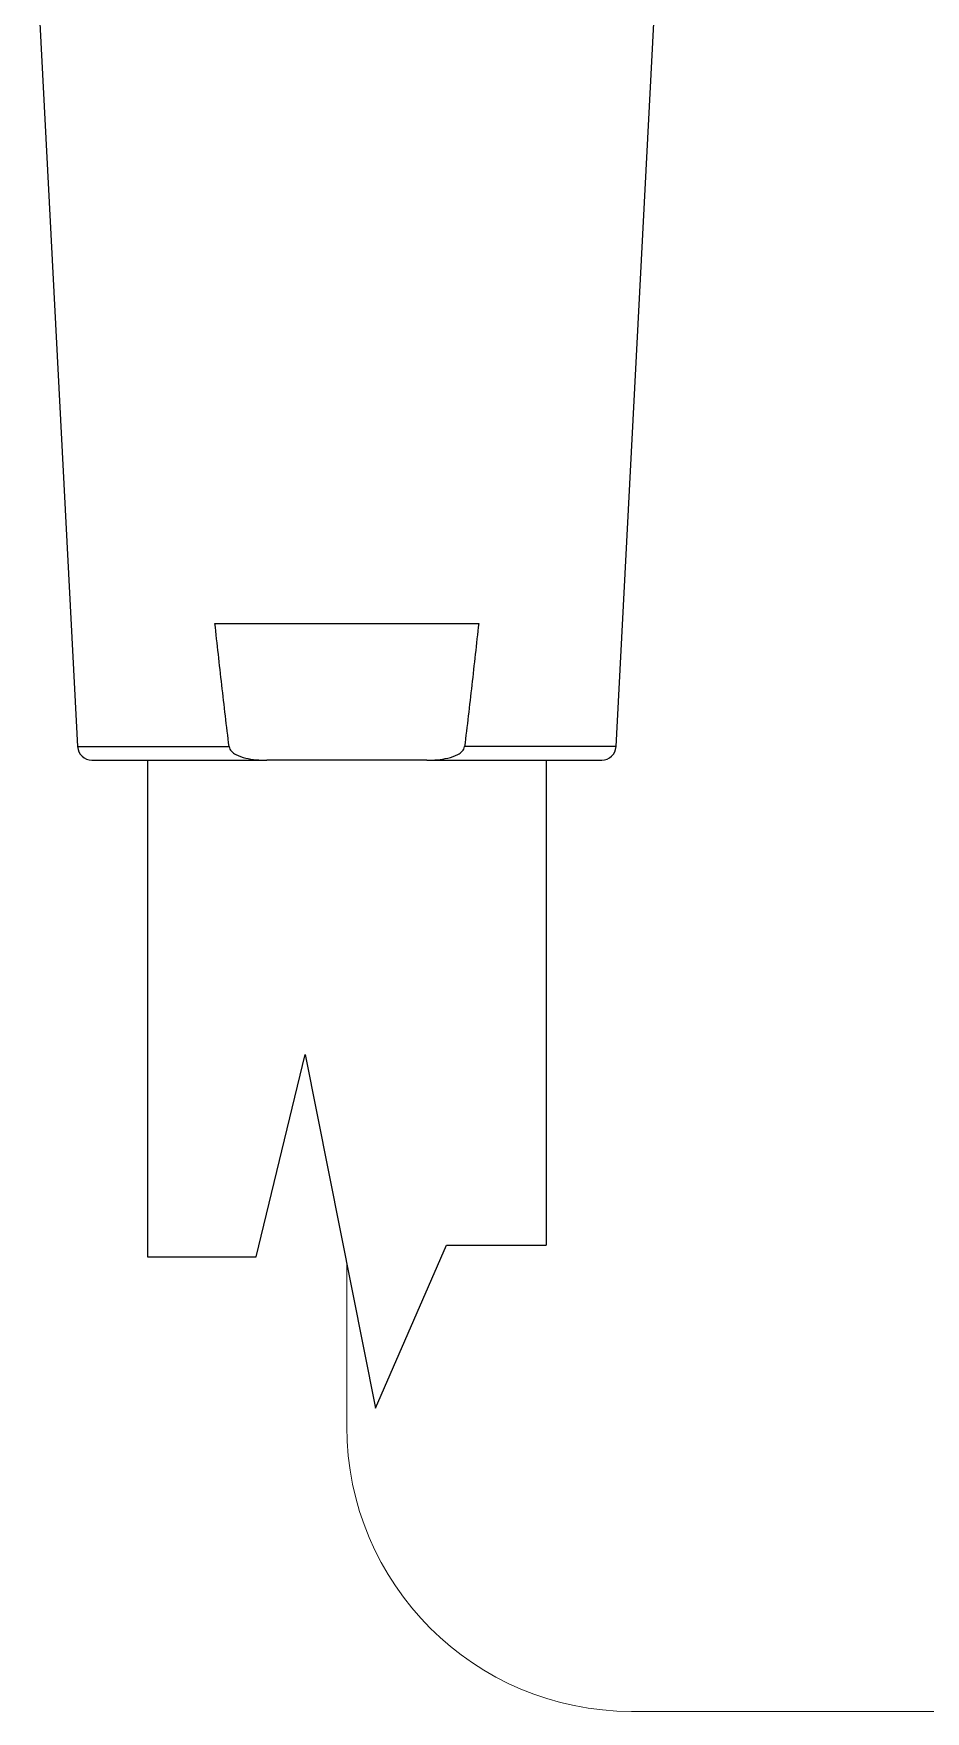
# Model space of a CAD drawing. Extents: x 1777 to 3131, y 3495 to 4487.
# Drawn here: x 2035.8 to 2067.1, y 3659 to 3717.9 of the extents above; entities that cross this region are included whole.
import ezdxf

# ---------------------------------------------------------------- set-up
doc = ezdxf.new("R2010")
doc.units = 0
doc.header["$LTSCALE"] = 30
doc.header["$MEASUREMENT"] = 0
doc.linetypes.add('CENTER', pattern=[2, 1.25, -0.25, 0.25, -0.25])
doc.layers.get('0').update_dxf_attribs({"linetype": 'CONTINUOUS'})
doc.layers.add('\\M+5B3DF\\M+5B4E7\\M+5CFDF', color=3, linetype='CONTINUOUS', lineweight=9)
doc.layers.add('BODY', color=7, linetype='CONTINUOUS')

msp = doc.modelspace()

# ---------------------------------------------------------------- linework, layer by layer
at = {"color": 0}
for p, q in [((2039.8, 3692.408), (2039.8, 3674.961)), ((2053.8, 3692.408), (2053.8, 3675.381)), ((2043.614, 3674.961), (2045.342, 3682.07)), ((2045.342, 3682.07), (2047.802, 3669.658)), ((2047.802, 3669.658), (2050.302, 3675.381)), ((2050.302, 3675.381), (2053.8, 3675.381)), ((2039.8, 3674.961), (2043.614, 3674.961))]:
    msp.add_line(p, q, dxfattribs=at)
at = {"layer": '\\M+5B3DF\\M+5B4E7\\M+5CFDF', "color": 0, "lineweight": -3}
for p, q in [((2035.8, 3722.408), (2037.347, 3692.882)), ((2056.252, 3692.882), (2057.8, 3722.408)), ((2042.17, 3697.208), (2051.43, 3697.208)), ((2037.347, 3692.882), (2042.664, 3692.882)), ((2037.847, 3692.408), (2043.987, 3692.408)), ((2049.613, 3692.408), (2043.987, 3692.408)), ((2049.613, 3692.408), (2055.753, 3692.408)), ((2056.252, 3692.882), (2050.935, 3692.882))]:
    msp.add_line(p, q, dxfattribs=at)
for centre, start, end in [((2037.847, 3692.908), 183, 270), ((2055.753, 3692.908), 270, 357)]:
    msp.add_arc(centre, 0.5, start, end, dxfattribs=at)
for points, knots in [([(2042.664, 3692.882), (2042.578, 3693.602), (2042.494, 3694.323), (2042.329, 3695.765), (2042.249, 3696.487), (2042.17, 3697.208)], [0, 0, 0, 0, 0.5, 0.5, 1, 1, 1, 1]), ([(2051.43, 3697.208), (2051.351, 3696.487), (2051.271, 3695.765), (2051.106, 3694.323), (2051.022, 3693.602), (2050.935, 3692.882)], [0, 0, 0, 0, 0.5, 0.5, 1, 1, 1, 1]), ([(2042.664, 3692.882), (2042.672, 3692.819), (2042.706, 3692.763), (2042.793, 3692.673), (2042.844, 3692.637), (2043.008, 3692.546), (2043.127, 3692.509), (2043.49, 3692.424), (2043.739, 3692.408), (2043.987, 3692.408)], [0, 0, 0, 0, 0.125, 0.125, 0.25, 0.25, 0.5, 0.5, 1, 1, 1, 1]), ([(2049.613, 3692.408), (2049.861, 3692.408), (2050.108, 3692.424), (2050.47, 3692.508), (2050.591, 3692.547), (2050.755, 3692.637), (2050.807, 3692.673), (2050.893, 3692.763), (2050.928, 3692.819), (2050.935, 3692.882)], [0, 0, 0, 0, 0.5, 0.5, 0.75, 0.75, 0.875, 0.875, 1, 1, 1, 1])]:
    msp.add_open_spline(points, degree=3, knots=knots, dxfattribs=at)
at = {"layer": 'BODY', "color": 1, "linetype": 'CENTER', "lineweight": 5}
for p, q in [((2046.8, 3674.716), (2046.8, 3669.003)), ((2056.8, 3659.003), (2229.924, 3659.003))]:
    msp.add_line(p, q, dxfattribs=at)
msp.add_arc((2056.8, 3669.003), 10, 180, 270, dxfattribs=at)

doc.saveas('drawing.dxf')
